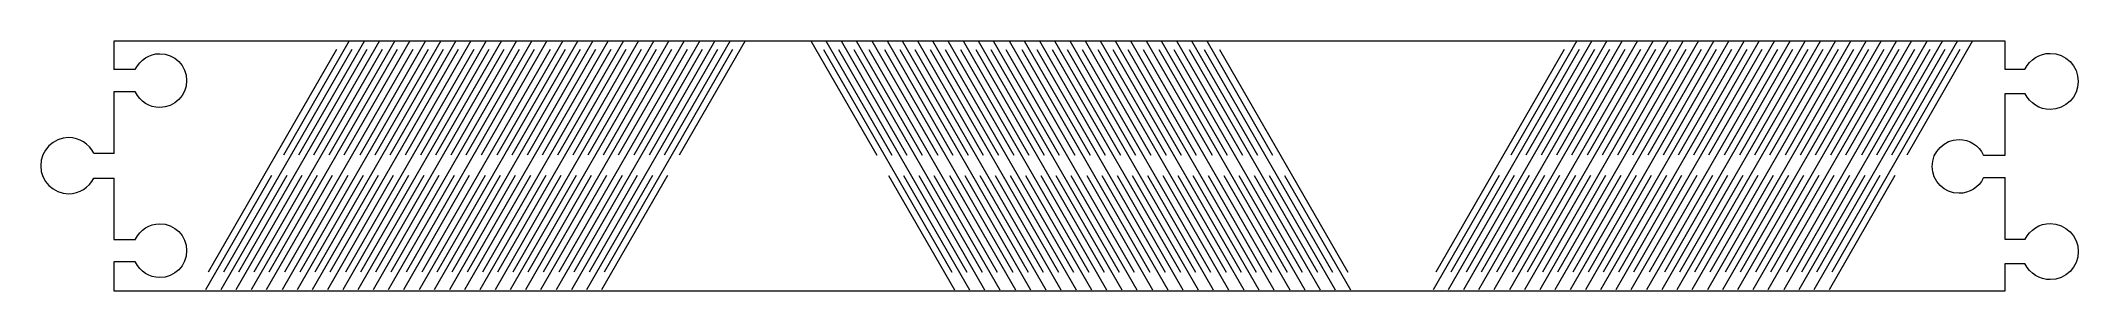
# Model space of a CAD drawing. Header units: centimetres. Extents: x -14.7 to 17.7, y -7.8 to -3.8.
import ezdxf

# ---------------------------------------------------------------- set-up
doc = ezdxf.new("R2010")
doc.units = ezdxf.units.CM
doc.header["$MEASUREMENT"] = 0
doc.layers.add('Layer 1', color=7, linetype='Continuous')

msp = doc.modelspace()

# ---------------------------------------------------------------- linework, layer by layer
at = {"layer": 'Layer 1', "lineweight": 20}
for points in [[(-13.5315, -3.7936), (-13.5315, -3.7936), (16.49055, -3.7936), (16.49055, -3.7936)], [(-13.5315, -4.24447), (-13.5315, -4.24447), (-13.5315, -3.7936), (-13.5315, -3.7936)], [(16.49055, -3.7936), (16.49055, -3.7936), (16.49143, -4.24036), (16.49143, -4.24036)], [(16.49055, -3.7936), (16.49055, -3.7936), (16.49143, -4.24036), (16.49143, -4.24036)], [(-13.5315, -5.57729), (-13.5315, -5.57729), (-13.5315, -4.60178), (-13.5315, -4.60178)], [(16.49143, -4.6306), (16.49143, -4.6306), (16.49055, -5.60327), (16.49055, -5.60327)], [(-13.5315, -6.94067), (-13.5315, -6.94067), (-13.5315, -5.96753), (-13.5315, -5.96753)], [(16.49055, -5.96197), (16.49055, -5.96197), (16.49179, -6.93948), (16.49179, -6.93948)], [(-13.5315, -7.76272), (-13.5315, -7.76272), (-13.5315, -7.29985), (-13.5315, -7.29985)], [(16.49179, -7.32972), (16.49179, -7.32972), (16.49055, -7.76272), (16.49055, -7.76272)], [(16.49055, -7.76272), (16.49055, -7.76272), (-13.5315, -7.76272), (-13.5315, -7.76272)]]:
    msp.add_open_spline(points, degree=3, dxfattribs=at)
at = {"layer": 'Layer 1', "color": 30, "lineweight": 9}
for points in [[(-9.79959, -3.79159), (-9.79959, -3.79159), (-10.84589, -5.60383), (-10.84589, -5.60383)], [(-9.55882, -3.79159), (-9.55882, -3.79159), (-10.60512, -5.60383), (-10.60512, -5.60383)], [(-9.31882, -3.79159), (-9.31882, -3.79159), (-10.36512, -5.60383), (-10.36512, -5.60383)], [(-9.07682, -3.79159), (-9.07682, -3.79159), (-10.12312, -5.60383), (-10.12312, -5.60383)], [(-8.83682, -3.79159), (-8.83682, -3.79159), (-9.88312, -5.60383), (-9.88312, -5.60383)], [(-8.58682, -3.79159), (-8.58682, -3.79159), (-9.63312, -5.60383), (-9.63312, -5.60383)], [(-8.34682, -3.79159), (-8.34682, -3.79159), (-9.39312, -5.60383), (-9.39312, -5.60383)], [(-8.10682, -3.79159), (-8.10682, -3.79159), (-9.15312, -5.60383), (-9.15312, -5.60383)], [(-7.86682, -3.79159), (-7.86682, -3.79159), (-8.91312, -5.60383), (-8.91312, -5.60383)], [(-7.62232, -3.79159), (-7.62232, -3.79159), (-8.66862, -5.60383), (-8.66862, -5.60383)], [(-7.38155, -3.79159), (-7.38155, -3.79159), (-8.42785, -5.60383), (-8.42785, -5.60383)], [(-7.14155, -3.79159), (-7.14155, -3.79159), (-8.18785, -5.60383), (-8.18785, -5.60383)], [(-6.89955, -3.79159), (-6.89955, -3.79159), (-7.94585, -5.60383), (-7.94585, -5.60383)], [(-6.65955, -3.79159), (-6.65955, -3.79159), (-7.70585, -5.60383), (-7.70585, -5.60383)], [(-6.40955, -3.79159), (-6.40955, -3.79159), (-7.45585, -5.60383), (-7.45585, -5.60383)], [(-6.16955, -3.79159), (-6.16955, -3.79159), (-7.21585, -5.60383), (-7.21585, -5.60383)], [(-5.92955, -3.79159), (-5.92955, -3.79159), (-6.97585, -5.60383), (-6.97585, -5.60383)], [(-5.68955, -3.79159), (-5.68955, -3.79159), (-6.73585, -5.60383), (-6.73585, -5.60383)], [(-5.44504, -3.79159), (-5.44504, -3.79159), (-6.49134, -5.60383), (-6.49134, -5.60383)], [(-5.20427, -3.79159), (-5.20427, -3.79159), (-6.25057, -5.60383), (-6.25057, -5.60383)], [(-4.96427, -3.79159), (-4.96427, -3.79159), (-6.01057, -5.60383), (-6.01057, -5.60383)], [(-4.72227, -3.79159), (-4.72227, -3.79159), (-5.76857, -5.60383), (-5.76857, -5.60383)], [(-4.48227, -3.79159), (-4.48227, -3.79159), (-5.52857, -5.60383), (-5.52857, -5.60383)], [(-4.23227, -3.79159), (-4.23227, -3.79159), (-5.27857, -5.60383), (-5.27857, -5.60383)], [(-3.99227, -3.79159), (-3.99227, -3.79159), (-5.03857, -5.60383), (-5.03857, -5.60383)], [(-3.75227, -3.79159), (-3.75227, -3.79159), (-4.79857, -5.60383), (-4.79857, -5.60383)], [(-3.51227, -3.79159), (-3.51227, -3.79159), (-4.55857, -5.60383), (-4.55857, -5.60383)], [(-2.4684, -3.79159), (-2.4684, -3.79159), (-1.4221, -5.60383), (-1.4221, -5.60383)], [(-2.2284, -3.79159), (-2.2284, -3.79159), (-1.1821, -5.60383), (-1.1821, -5.60383)], [(-1.9884, -3.79159), (-1.9884, -3.79159), (-0.9421, -5.60383), (-0.9421, -5.60383)], [(-1.7484, -3.79159), (-1.7484, -3.79159), (-0.7021, -5.60383), (-0.7021, -5.60383)], [(-1.4984, -3.79159), (-1.4984, -3.79159), (-0.4521, -5.60383), (-0.4521, -5.60383)], [(-1.2584, -3.79159), (-1.2584, -3.79159), (-0.2121, -5.60383), (-0.2121, -5.60383)], [(-1.0164, -3.79159), (-1.0164, -3.79159), (0.0299, -5.60383), (0.0299, -5.60383)], [(-0.7764, -3.79159), (-0.7764, -3.79159), (0.2699, -5.60383), (0.2699, -5.60383)], [(-0.53563, -3.79159), (-0.53563, -3.79159), (0.51067, -5.60383), (0.51067, -5.60383)], [(-0.29112, -3.79159), (-0.29112, -3.79159), (0.75518, -5.60383), (0.75518, -5.60383)], [(-0.05112, -3.79159), (-0.05112, -3.79159), (0.99518, -5.60383), (0.99518, -5.60383)], [(0.18888, -3.79159), (0.18888, -3.79159), (1.23518, -5.60383), (1.23518, -5.60383)], [(0.42888, -3.79159), (0.42888, -3.79159), (1.47518, -5.60383), (1.47518, -5.60383)], [(0.67888, -3.79159), (0.67888, -3.79159), (1.72518, -5.60383), (1.72518, -5.60383)], [(0.91888, -3.79159), (0.91888, -3.79159), (1.96518, -5.60383), (1.96518, -5.60383)], [(1.16088, -3.79159), (1.16088, -3.79159), (2.20718, -5.60383), (2.20718, -5.60383)], [(1.40088, -3.79159), (1.40088, -3.79159), (2.44718, -5.60383), (2.44718, -5.60383)], [(1.64165, -3.79159), (1.64165, -3.79159), (2.68795, -5.60383), (2.68795, -5.60383)], [(1.88615, -3.79159), (1.88615, -3.79159), (2.93245, -5.60383), (2.93245, -5.60383)], [(2.12615, -3.79159), (2.12615, -3.79159), (3.17245, -5.60383), (3.17245, -5.60383)], [(2.36615, -3.79159), (2.36615, -3.79159), (3.41245, -5.60383), (3.41245, -5.60383)], [(2.60615, -3.79159), (2.60615, -3.79159), (3.65245, -5.60383), (3.65245, -5.60383)], [(2.85615, -3.79159), (2.85615, -3.79159), (3.90245, -5.60383), (3.90245, -5.60383)], [(3.09615, -3.79159), (3.09615, -3.79159), (4.14245, -5.60383), (4.14245, -5.60383)], [(3.33815, -3.79159), (3.33815, -3.79159), (4.38445, -5.60383), (4.38445, -5.60383)], [(3.57815, -3.79159), (3.57815, -3.79159), (4.62445, -5.60383), (4.62445, -5.60383)], [(3.81892, -3.79159), (3.81892, -3.79159), (4.86522, -5.60383), (4.86522, -5.60383)], [(9.69395, -3.79159), (9.69395, -3.79159), (8.64765, -5.60383), (8.64765, -5.60383)], [(9.93472, -3.79159), (9.93472, -3.79159), (8.88842, -5.60383), (8.88842, -5.60383)], [(10.17472, -3.79159), (10.17472, -3.79159), (9.12842, -5.60383), (9.12842, -5.60383)], [(10.41672, -3.79159), (10.41672, -3.79159), (9.37042, -5.60383), (9.37042, -5.60383)], [(10.65672, -3.79159), (10.65672, -3.79159), (9.61042, -5.60383), (9.61042, -5.60383)], [(10.90672, -3.79159), (10.90672, -3.79159), (9.86042, -5.60383), (9.86042, -5.60383)], [(11.14672, -3.79159), (11.14672, -3.79159), (10.10042, -5.60383), (10.10042, -5.60383)], [(11.38672, -3.79159), (11.38672, -3.79159), (10.34042, -5.60383), (10.34042, -5.60383)], [(11.62672, -3.79159), (11.62672, -3.79159), (10.58042, -5.60383), (10.58042, -5.60383)], [(11.87122, -3.79159), (11.87122, -3.79159), (10.82492, -5.60383), (10.82492, -5.60383)], [(12.11199, -3.79159), (12.11199, -3.79159), (11.06569, -5.60383), (11.06569, -5.60383)], [(12.35199, -3.79159), (12.35199, -3.79159), (11.30569, -5.60383), (11.30569, -5.60383)], [(12.59399, -3.79159), (12.59399, -3.79159), (11.54769, -5.60383), (11.54769, -5.60383)], [(12.83399, -3.79159), (12.83399, -3.79159), (11.78769, -5.60383), (11.78769, -5.60383)], [(13.08399, -3.79159), (13.08399, -3.79159), (12.03769, -5.60383), (12.03769, -5.60383)], [(13.32399, -3.79159), (13.32399, -3.79159), (12.27769, -5.60383), (12.27769, -5.60383)], [(13.56399, -3.79159), (13.56399, -3.79159), (12.51769, -5.60383), (12.51769, -5.60383)], [(13.80399, -3.79159), (13.80399, -3.79159), (12.75769, -5.60383), (12.75769, -5.60383)], [(14.0485, -3.79159), (14.0485, -3.79159), (13.0022, -5.60383), (13.0022, -5.60383)], [(14.28927, -3.79159), (14.28927, -3.79159), (13.24297, -5.60383), (13.24297, -5.60383)], [(14.52927, -3.79159), (14.52927, -3.79159), (13.48297, -5.60383), (13.48297, -5.60383)], [(14.77127, -3.79159), (14.77127, -3.79159), (13.72497, -5.60383), (13.72497, -5.60383)], [(15.01127, -3.79159), (15.01127, -3.79159), (13.96497, -5.60383), (13.96497, -5.60383)], [(15.26127, -3.79159), (15.26127, -3.79159), (14.21497, -5.60383), (14.21497, -5.60383)], [(15.50127, -3.79159), (15.50127, -3.79159), (14.45497, -5.60383), (14.45497, -5.60383)], [(15.74127, -3.79159), (15.74127, -3.79159), (14.69497, -5.60383), (14.69497, -5.60383)], [(15.98127, -3.79159), (15.98127, -3.79159), (14.93497, -5.60383), (14.93497, -5.60383)]]:
    msp.add_open_spline(points, degree=3, dxfattribs=at)
at = {"layer": 'Layer 1', "color": 48, "lineweight": 9}
for points, knots in [([(-13.19249, -4.2387), (-13.12177, -4.09145), (-12.9709, -3.9963), (-12.80816, -3.9963), (-12.80816, -3.9963), (-12.57293, -3.9963), (-12.38155, -4.18769), (-12.38155, -4.42292), (-12.38155, -4.42292), (-12.38155, -4.65816), (-12.57293, -4.84955), (-12.80816, -4.84955), (-12.80816, -4.84955), (-12.9709, -4.84955), (-13.12177, -4.75439), (-13.19249, -4.60715)], [0, 0, 0, 0, 0.2, 0.2, 0.2, 0.2, 0.4, 0.4, 0.4, 0.4, 0.6, 0.6, 0.6, 0.6, 1, 1, 1, 1]), ([(-13.53838, -4.24381), (-13.53838, -4.24381), (-13.19494, -4.24381), (-13.19494, -4.24381), (-13.19494, -4.24381), (-13.19494, -4.24381), (-13.19249, -4.2387), (-13.19249, -4.2387)], [0, 0, 0, 0, 0.33333333, 0.33333333, 0.33333333, 0.33333333, 1, 1, 1, 1]), ([(-13.19249, -4.60715), (-13.19249, -4.60715), (-13.19494, -4.60205), (-13.19494, -4.60205), (-13.19494, -4.60205), (-13.19494, -4.60205), (-13.53838, -4.60205), (-13.53838, -4.60205)], [0, 0, 0, 0, 0.33333333, 0.33333333, 0.33333333, 0.33333333, 1, 1, 1, 1]), ([(-13.85582, -5.57529), (-13.93055, -5.42474), (-14.08613, -5.32778), (-14.25387, -5.32778), (-14.25387, -5.32778), (-14.49902, -5.32778), (-14.69849, -5.52725), (-14.69849, -5.77241), (-14.69849, -5.77241), (-14.69849, -6.01756), (-14.49902, -6.21703), (-14.25387, -6.21703), (-14.25387, -6.21703), (-14.08613, -6.21703), (-13.93055, -6.12006), (-13.85582, -5.96952)], [0, 0, 0, 0, 0.2, 0.2, 0.2, 0.2, 0.4, 0.4, 0.4, 0.4, 0.6, 0.6, 0.6, 0.6, 1, 1, 1, 1]), ([(16.15037, -5.96814), (16.07965, -6.11539), (15.92878, -6.21054), (15.76604, -6.21054), (15.76604, -6.21054), (15.53081, -6.21054), (15.33943, -6.01915), (15.33943, -5.78392), (15.33943, -5.78392), (15.33943, -5.54868), (15.53081, -5.35729), (15.76604, -5.35729), (15.76604, -5.35729), (15.92878, -5.35729), (16.07965, -5.45245), (16.15037, -5.59969)], [0, 0, 0, 0, 0.2, 0.2, 0.2, 0.2, 0.4, 0.4, 0.4, 0.4, 0.6, 0.6, 0.6, 0.6, 1, 1, 1, 1]), ([(16.15037, -5.59969), (16.15037, -5.59969), (16.15282, -5.60479), (16.15282, -5.60479), (16.15282, -5.60479), (16.15282, -5.60479), (16.49626, -5.60479), (16.49626, -5.60479)], [0, 0, 0, 0, 0.33333333, 0.33333333, 0.33333333, 0.33333333, 1, 1, 1, 1]), ([(16.49626, -5.96303), (16.49626, -5.96303), (16.15282, -5.96303), (16.15282, -5.96303), (16.15282, -5.96303), (16.15282, -5.96303), (16.15037, -5.96814), (16.15037, -5.96814)], [0, 0, 0, 0, 0.33333333, 0.33333333, 0.33333333, 0.33333333, 1, 1, 1, 1]), ([(-13.19249, -6.93557), (-13.12177, -6.78832), (-12.9709, -6.69317), (-12.80816, -6.69317), (-12.80816, -6.69317), (-12.57293, -6.69317), (-12.38155, -6.88456), (-12.38155, -7.11979), (-12.38155, -7.11979), (-12.38155, -7.35503), (-12.57293, -7.54642), (-12.80816, -7.54642), (-12.80816, -7.54642), (-12.9709, -7.54642), (-13.12177, -7.45126), (-13.19249, -7.30402)], [0, 0, 0, 0, 0.2, 0.2, 0.2, 0.2, 0.4, 0.4, 0.4, 0.4, 0.6, 0.6, 0.6, 0.6, 1, 1, 1, 1]), ([(-13.53838, -6.94068), (-13.53838, -6.94068), (-13.19494, -6.94068), (-13.19494, -6.94068), (-13.19494, -6.94068), (-13.19494, -6.94068), (-13.19249, -6.93557), (-13.19249, -6.93557)], [0, 0, 0, 0, 0.33333333, 0.33333333, 0.33333333, 0.33333333, 1, 1, 1, 1]), ([(-13.19249, -7.30402), (-13.19249, -7.30402), (-13.19494, -7.29892), (-13.19494, -7.29892), (-13.19494, -7.29892), (-13.19494, -7.29892), (-13.53838, -7.29892), (-13.53838, -7.29892)], [0, 0, 0, 0, 0.33333333, 0.33333333, 0.33333333, 0.33333333, 1, 1, 1, 1])]:
    msp.add_open_spline(points, degree=3, knots=knots, dxfattribs=at)
at = {"layer": 'Layer 1', "color": 1, "lineweight": 9}
for points in [[(-10.00036, -3.93003), (-10.00036, -3.93003), (-12.03789, -7.45914), (-12.03789, -7.45914)], [(-9.75959, -3.93003), (-9.75959, -3.93003), (-11.79712, -7.45914), (-11.79712, -7.45914)], [(-9.51959, -3.93003), (-9.51959, -3.93003), (-11.55712, -7.45914), (-11.55712, -7.45914)], [(-9.27759, -3.93003), (-9.27759, -3.93003), (-11.31512, -7.45914), (-11.31512, -7.45914)], [(-9.03759, -3.93003), (-9.03759, -3.93003), (-11.07512, -7.45914), (-11.07512, -7.45914)], [(-8.78759, -3.93003), (-8.78759, -3.93003), (-10.82512, -7.45914), (-10.82512, -7.45914)], [(-8.54759, -3.93003), (-8.54759, -3.93003), (-10.58512, -7.45914), (-10.58512, -7.45914)], [(-8.30759, -3.93003), (-8.30759, -3.93003), (-10.34512, -7.45914), (-10.34512, -7.45914)], [(-8.06759, -3.93003), (-8.06759, -3.93003), (-10.10512, -7.45914), (-10.10512, -7.45914)], [(-7.82309, -3.93003), (-7.82309, -3.93003), (-9.86062, -7.45914), (-9.86062, -7.45914)], [(-7.58232, -3.93003), (-7.58232, -3.93003), (-9.61985, -7.45914), (-9.61985, -7.45914)], [(-7.34232, -3.93003), (-7.34232, -3.93003), (-9.37985, -7.45914), (-9.37985, -7.45914)], [(-7.10032, -3.93003), (-7.10032, -3.93003), (-9.13785, -7.45914), (-9.13785, -7.45914)], [(-6.86032, -3.93003), (-6.86032, -3.93003), (-8.89785, -7.45914), (-8.89785, -7.45914)], [(-6.61032, -3.93003), (-6.61032, -3.93003), (-8.64785, -7.45914), (-8.64785, -7.45914)], [(-6.37032, -3.93003), (-6.37032, -3.93003), (-8.40785, -7.45914), (-8.40785, -7.45914)], [(-6.13032, -3.93003), (-6.13032, -3.93003), (-8.16785, -7.45914), (-8.16785, -7.45914)], [(-5.89032, -3.93003), (-5.89032, -3.93003), (-7.92785, -7.45914), (-7.92785, -7.45914)], [(-5.64581, -3.93003), (-5.64581, -3.93003), (-7.68334, -7.45914), (-7.68334, -7.45914)], [(-5.40504, -3.93003), (-5.40504, -3.93003), (-7.44257, -7.45914), (-7.44257, -7.45914)], [(-5.16504, -3.93003), (-5.16504, -3.93003), (-7.20257, -7.45914), (-7.20257, -7.45914)], [(-4.92304, -3.93003), (-4.92304, -3.93003), (-6.96057, -7.45914), (-6.96057, -7.45914)], [(-4.68304, -3.93003), (-4.68304, -3.93003), (-6.72057, -7.45914), (-6.72057, -7.45914)], [(-4.43304, -3.93003), (-4.43304, -3.93003), (-6.47057, -7.45914), (-6.47057, -7.45914)], [(-4.19304, -3.93003), (-4.19304, -3.93003), (-6.23057, -7.45914), (-6.23057, -7.45914)], [(-3.95304, -3.93003), (-3.95304, -3.93003), (-5.99057, -7.45914), (-5.99057, -7.45914)], [(-3.71304, -3.93003), (-3.71304, -3.93003), (-5.75057, -7.45914), (-5.75057, -7.45914)], [(-2.26763, -3.93003), (-2.26763, -3.93003), (-0.2301, -7.45914), (-0.2301, -7.45914)], [(-2.02763, -3.93003), (-2.02763, -3.93003), (0.0099, -7.45914), (0.0099, -7.45914)], [(-1.78763, -3.93003), (-1.78763, -3.93003), (0.2499, -7.45914), (0.2499, -7.45914)], [(-1.54763, -3.93003), (-1.54763, -3.93003), (0.4899, -7.45914), (0.4899, -7.45914)], [(-1.29763, -3.93003), (-1.29763, -3.93003), (0.7399, -7.45914), (0.7399, -7.45914)], [(-1.05763, -3.93003), (-1.05763, -3.93003), (0.9799, -7.45914), (0.9799, -7.45914)], [(-0.81563, -3.93003), (-0.81563, -3.93003), (1.2219, -7.45914), (1.2219, -7.45914)], [(-0.57563, -3.93003), (-0.57563, -3.93003), (1.4619, -7.45914), (1.4619, -7.45914)], [(-0.33486, -3.93003), (-0.33486, -3.93003), (1.70267, -7.45914), (1.70267, -7.45914)], [(-0.09035, -3.93003), (-0.09035, -3.93003), (1.94718, -7.45914), (1.94718, -7.45914)], [(0.14965, -3.93003), (0.14965, -3.93003), (2.18718, -7.45914), (2.18718, -7.45914)], [(0.38965, -3.93003), (0.38965, -3.93003), (2.42718, -7.45914), (2.42718, -7.45914)], [(0.62965, -3.93003), (0.62965, -3.93003), (2.66718, -7.45914), (2.66718, -7.45914)], [(0.87965, -3.93003), (0.87965, -3.93003), (2.91718, -7.45914), (2.91718, -7.45914)], [(1.11965, -3.93003), (1.11965, -3.93003), (3.15718, -7.45914), (3.15718, -7.45914)], [(1.36165, -3.93003), (1.36165, -3.93003), (3.39918, -7.45914), (3.39918, -7.45914)], [(1.60165, -3.93003), (1.60165, -3.93003), (3.63918, -7.45914), (3.63918, -7.45914)], [(1.84242, -3.93003), (1.84242, -3.93003), (3.87995, -7.45914), (3.87995, -7.45914)], [(2.08692, -3.93003), (2.08692, -3.93003), (4.12445, -7.45914), (4.12445, -7.45914)], [(2.32692, -3.93003), (2.32692, -3.93003), (4.36445, -7.45914), (4.36445, -7.45914)], [(2.56692, -3.93003), (2.56692, -3.93003), (4.60445, -7.45914), (4.60445, -7.45914)], [(2.80692, -3.93003), (2.80692, -3.93003), (4.84445, -7.45914), (4.84445, -7.45914)], [(3.05692, -3.93003), (3.05692, -3.93003), (5.09445, -7.45914), (5.09445, -7.45914)], [(3.29692, -3.93003), (3.29692, -3.93003), (5.33445, -7.45914), (5.33445, -7.45914)], [(3.53892, -3.93003), (3.53892, -3.93003), (5.57645, -7.45914), (5.57645, -7.45914)], [(3.77892, -3.93003), (3.77892, -3.93003), (5.81645, -7.45914), (5.81645, -7.45914)], [(4.01969, -3.93003), (4.01969, -3.93003), (6.05722, -7.45914), (6.05722, -7.45914)], [(9.49318, -3.93003), (9.49318, -3.93003), (7.45565, -7.45914), (7.45565, -7.45914)], [(9.73395, -3.93003), (9.73395, -3.93003), (7.69642, -7.45914), (7.69642, -7.45914)], [(9.97395, -3.93003), (9.97395, -3.93003), (7.93642, -7.45914), (7.93642, -7.45914)], [(10.21595, -3.93003), (10.21595, -3.93003), (8.17842, -7.45914), (8.17842, -7.45914)], [(10.45595, -3.93003), (10.45595, -3.93003), (8.41842, -7.45914), (8.41842, -7.45914)], [(10.70595, -3.93003), (10.70595, -3.93003), (8.66842, -7.45914), (8.66842, -7.45914)], [(10.94595, -3.93003), (10.94595, -3.93003), (8.90842, -7.45914), (8.90842, -7.45914)], [(11.18595, -3.93003), (11.18595, -3.93003), (9.14842, -7.45914), (9.14842, -7.45914)], [(11.42595, -3.93003), (11.42595, -3.93003), (9.38842, -7.45914), (9.38842, -7.45914)], [(11.67045, -3.93003), (11.67045, -3.93003), (9.63292, -7.45914), (9.63292, -7.45914)], [(11.91122, -3.93003), (11.91122, -3.93003), (9.87369, -7.45914), (9.87369, -7.45914)], [(12.15122, -3.93003), (12.15122, -3.93003), (10.11369, -7.45914), (10.11369, -7.45914)], [(12.39322, -3.93003), (12.39322, -3.93003), (10.35569, -7.45914), (10.35569, -7.45914)], [(12.63322, -3.93003), (12.63322, -3.93003), (10.59569, -7.45914), (10.59569, -7.45914)], [(12.88322, -3.93003), (12.88322, -3.93003), (10.84569, -7.45914), (10.84569, -7.45914)], [(13.12322, -3.93003), (13.12322, -3.93003), (11.08569, -7.45914), (11.08569, -7.45914)], [(13.36322, -3.93003), (13.36322, -3.93003), (11.32569, -7.45914), (11.32569, -7.45914)], [(13.60322, -3.93003), (13.60322, -3.93003), (11.56569, -7.45914), (11.56569, -7.45914)], [(13.84773, -3.93003), (13.84773, -3.93003), (11.8102, -7.45914), (11.8102, -7.45914)], [(14.0885, -3.93003), (14.0885, -3.93003), (12.05097, -7.45914), (12.05097, -7.45914)], [(14.3285, -3.93003), (14.3285, -3.93003), (12.29097, -7.45914), (12.29097, -7.45914)], [(14.5705, -3.93003), (14.5705, -3.93003), (12.53297, -7.45914), (12.53297, -7.45914)], [(14.8105, -3.93003), (14.8105, -3.93003), (12.77297, -7.45914), (12.77297, -7.45914)], [(15.0605, -3.93003), (15.0605, -3.93003), (13.02297, -7.45914), (13.02297, -7.45914)], [(15.3005, -3.93003), (15.3005, -3.93003), (13.26297, -7.45914), (13.26297, -7.45914)], [(15.5405, -3.93003), (15.5405, -3.93003), (13.50297, -7.45914), (13.50297, -7.45914)], [(15.7805, -3.93003), (15.7805, -3.93003), (13.74297, -7.45914), (13.74297, -7.45914)]]:
    msp.add_open_spline(points, degree=3, dxfattribs=at)
at = {"layer": 'Layer 1', "lineweight": 9}
for points in [[(16.81575, -4.23836), (16.89048, -4.08781), (17.04606, -3.99085), (17.2138, -3.99085), (17.2138, -3.99085), (17.45895, -3.99085), (17.65842, -4.19032), (17.65842, -4.43548), (17.65842, -4.43548), (17.65842, -4.68063), (17.45895, -4.8801), (17.2138, -4.8801), (17.2138, -4.8801), (17.04606, -4.8801), (16.89048, -4.78313), (16.81575, -4.63259)], [(16.81611, -6.93748), (16.89084, -6.78693), (17.04642, -6.68997), (17.21416, -6.68997), (17.21416, -6.68997), (17.45931, -6.68997), (17.65878, -6.88944), (17.65878, -7.1346), (17.65878, -7.1346), (17.65878, -7.37975), (17.45931, -7.57922), (17.21416, -7.57922), (17.21416, -7.57922), (17.04642, -7.57922), (16.89084, -7.48225), (16.81611, -7.33171)]]:
    msp.add_open_spline(points, degree=3, knots=[0, 0, 0, 0, 0.2, 0.2, 0.2, 0.2, 0.4, 0.4, 0.4, 0.4, 0.6, 0.6, 0.6, 0.6, 1, 1, 1, 1], dxfattribs=at)
for points in [[(16.49143, -4.24036), (16.49143, -4.24036), (16.81516, -4.24036), (16.81516, -4.24036)], [(16.81516, -4.6306), (16.81516, -4.6306), (16.49143, -4.6306), (16.49143, -4.6306)], [(16.49179, -6.93948), (16.49179, -6.93948), (16.81552, -6.93948), (16.81552, -6.93948)], [(16.81552, -7.32972), (16.81552, -7.32972), (16.49179, -7.32972), (16.49179, -7.32972)]]:
    msp.add_open_spline(points, degree=3, dxfattribs=at)
at = {"layer": 'Layer 1', "color": 48, "lineweight": 9}
for points in [[(-13.5315, -5.57729), (-13.5315, -5.57729), (-13.85523, -5.57729), (-13.85523, -5.57729)], [(-13.85523, -5.96753), (-13.85523, -5.96753), (-13.5315, -5.96753), (-13.5315, -5.96753)]]:
    msp.add_open_spline(points, degree=3, dxfattribs=at)
at = {"layer": 'Layer 1', "color": 171, "lineweight": 9}
for points in [[(-11.03327, -5.92838), (-11.03327, -5.92838), (-12.07959, -7.74066), (-12.07959, -7.74066)], [(-10.7925, -5.92838), (-10.7925, -5.92838), (-11.83882, -7.74066), (-11.83882, -7.74066)], [(-10.5525, -5.92838), (-10.5525, -5.92838), (-11.59882, -7.74066), (-11.59882, -7.74066)], [(-10.3105, -5.92838), (-10.3105, -5.92838), (-11.35682, -7.74066), (-11.35682, -7.74066)], [(-10.0705, -5.92838), (-10.0705, -5.92838), (-11.11682, -7.74066), (-11.11682, -7.74066)], [(-9.8205, -5.92838), (-9.8205, -5.92838), (-10.86682, -7.74066), (-10.86682, -7.74066)], [(-9.5805, -5.92838), (-9.5805, -5.92838), (-10.62682, -7.74066), (-10.62682, -7.74066)], [(-9.3405, -5.92838), (-9.3405, -5.92838), (-10.38682, -7.74066), (-10.38682, -7.74066)], [(-9.1005, -5.92838), (-9.1005, -5.92838), (-10.14682, -7.74066), (-10.14682, -7.74066)], [(-8.856, -5.92838), (-8.856, -5.92838), (-9.90232, -7.74066), (-9.90232, -7.74066)], [(-8.61523, -5.92838), (-8.61523, -5.92838), (-9.66155, -7.74066), (-9.66155, -7.74066)], [(-8.37523, -5.92838), (-8.37523, -5.92838), (-9.42155, -7.74066), (-9.42155, -7.74066)], [(-8.13323, -5.92838), (-8.13323, -5.92838), (-9.17955, -7.74066), (-9.17955, -7.74066)], [(-7.89323, -5.92838), (-7.89323, -5.92838), (-8.93955, -7.74066), (-8.93955, -7.74066)], [(-7.64323, -5.92838), (-7.64323, -5.92838), (-8.68955, -7.74066), (-8.68955, -7.74066)], [(-7.40323, -5.92838), (-7.40323, -5.92838), (-8.44955, -7.74066), (-8.44955, -7.74066)], [(-7.16323, -5.92838), (-7.16323, -5.92838), (-8.20955, -7.74066), (-8.20955, -7.74066)], [(-6.92323, -5.92838), (-6.92323, -5.92838), (-7.96955, -7.74066), (-7.96955, -7.74066)], [(-6.67872, -5.92838), (-6.67872, -5.92838), (-7.72504, -7.74066), (-7.72504, -7.74066)], [(-6.43795, -5.92838), (-6.43795, -5.92838), (-7.48427, -7.74066), (-7.48427, -7.74066)], [(-6.19795, -5.92838), (-6.19795, -5.92838), (-7.24427, -7.74066), (-7.24427, -7.74066)], [(-5.95595, -5.92838), (-5.95595, -5.92838), (-7.00227, -7.74066), (-7.00227, -7.74066)], [(-5.71595, -5.92838), (-5.71595, -5.92838), (-6.76227, -7.74066), (-6.76227, -7.74066)], [(-5.46595, -5.92838), (-5.46595, -5.92838), (-6.51227, -7.74066), (-6.51227, -7.74066)], [(-5.22595, -5.92838), (-5.22595, -5.92838), (-6.27227, -7.74066), (-6.27227, -7.74066)], [(-4.98595, -5.92838), (-4.98595, -5.92838), (-6.03227, -7.74066), (-6.03227, -7.74066)], [(-4.74595, -5.92838), (-4.74595, -5.92838), (-5.79227, -7.74066), (-5.79227, -7.74066)], [(-1.23472, -5.92838), (-1.23472, -5.92838), (-0.1884, -7.74066), (-0.1884, -7.74066)], [(-0.99472, -5.92838), (-0.99472, -5.92838), (0.0516, -7.74066), (0.0516, -7.74066)], [(-0.75472, -5.92838), (-0.75472, -5.92838), (0.2916, -7.74066), (0.2916, -7.74066)], [(-0.51472, -5.92838), (-0.51472, -5.92838), (0.5316, -7.74066), (0.5316, -7.74066)], [(-0.26472, -5.92838), (-0.26472, -5.92838), (0.7816, -7.74066), (0.7816, -7.74066)], [(-0.02472, -5.92838), (-0.02472, -5.92838), (1.0216, -7.74066), (1.0216, -7.74066)], [(0.21728, -5.92838), (0.21728, -5.92838), (1.2636, -7.74066), (1.2636, -7.74066)], [(0.45728, -5.92838), (0.45728, -5.92838), (1.5036, -7.74066), (1.5036, -7.74066)], [(0.69805, -5.92838), (0.69805, -5.92838), (1.74437, -7.74066), (1.74437, -7.74066)], [(0.94256, -5.92838), (0.94256, -5.92838), (1.98888, -7.74066), (1.98888, -7.74066)], [(1.18256, -5.92838), (1.18256, -5.92838), (2.22888, -7.74066), (2.22888, -7.74066)], [(1.42256, -5.92838), (1.42256, -5.92838), (2.46888, -7.74066), (2.46888, -7.74066)], [(1.66256, -5.92838), (1.66256, -5.92838), (2.70888, -7.74066), (2.70888, -7.74066)], [(1.91256, -5.92838), (1.91256, -5.92838), (2.95888, -7.74066), (2.95888, -7.74066)], [(2.15256, -5.92838), (2.15256, -5.92838), (3.19888, -7.74066), (3.19888, -7.74066)], [(2.39456, -5.92838), (2.39456, -5.92838), (3.44088, -7.74066), (3.44088, -7.74066)], [(2.63456, -5.92838), (2.63456, -5.92838), (3.68088, -7.74066), (3.68088, -7.74066)], [(2.87533, -5.92838), (2.87533, -5.92838), (3.92165, -7.74066), (3.92165, -7.74066)], [(3.11983, -5.92838), (3.11983, -5.92838), (4.16615, -7.74066), (4.16615, -7.74066)], [(3.35983, -5.92838), (3.35983, -5.92838), (4.40615, -7.74066), (4.40615, -7.74066)], [(3.59983, -5.92838), (3.59983, -5.92838), (4.64615, -7.74066), (4.64615, -7.74066)], [(3.83983, -5.92838), (3.83983, -5.92838), (4.88615, -7.74066), (4.88615, -7.74066)], [(4.08983, -5.92838), (4.08983, -5.92838), (5.13615, -7.74066), (5.13615, -7.74066)], [(4.32983, -5.92838), (4.32983, -5.92838), (5.37615, -7.74066), (5.37615, -7.74066)], [(4.57183, -5.92838), (4.57183, -5.92838), (5.61815, -7.74066), (5.61815, -7.74066)], [(4.81183, -5.92838), (4.81183, -5.92838), (5.85815, -7.74066), (5.85815, -7.74066)], [(5.0526, -5.92838), (5.0526, -5.92838), (6.09892, -7.74066), (6.09892, -7.74066)], [(8.46027, -5.92838), (8.46027, -5.92838), (7.41395, -7.74066), (7.41395, -7.74066)], [(8.70104, -5.92838), (8.70104, -5.92838), (7.65472, -7.74066), (7.65472, -7.74066)], [(8.94104, -5.92838), (8.94104, -5.92838), (7.89472, -7.74066), (7.89472, -7.74066)], [(9.18304, -5.92838), (9.18304, -5.92838), (8.13672, -7.74066), (8.13672, -7.74066)], [(9.42304, -5.92838), (9.42304, -5.92838), (8.37672, -7.74066), (8.37672, -7.74066)], [(9.67304, -5.92838), (9.67304, -5.92838), (8.62672, -7.74066), (8.62672, -7.74066)], [(9.91304, -5.92838), (9.91304, -5.92838), (8.86672, -7.74066), (8.86672, -7.74066)], [(10.15304, -5.92838), (10.15304, -5.92838), (9.10672, -7.74066), (9.10672, -7.74066)], [(10.39304, -5.92838), (10.39304, -5.92838), (9.34672, -7.74066), (9.34672, -7.74066)], [(10.63754, -5.92838), (10.63754, -5.92838), (9.59122, -7.74066), (9.59122, -7.74066)], [(10.87831, -5.92838), (10.87831, -5.92838), (9.83199, -7.74066), (9.83199, -7.74066)], [(11.11831, -5.92838), (11.11831, -5.92838), (10.07199, -7.74066), (10.07199, -7.74066)], [(11.36031, -5.92838), (11.36031, -5.92838), (10.31399, -7.74066), (10.31399, -7.74066)], [(11.60031, -5.92838), (11.60031, -5.92838), (10.55399, -7.74066), (10.55399, -7.74066)], [(11.85031, -5.92838), (11.85031, -5.92838), (10.80399, -7.74066), (10.80399, -7.74066)], [(12.09031, -5.92838), (12.09031, -5.92838), (11.04399, -7.74066), (11.04399, -7.74066)], [(12.33031, -5.92838), (12.33031, -5.92838), (11.28399, -7.74066), (11.28399, -7.74066)], [(12.57031, -5.92838), (12.57031, -5.92838), (11.52399, -7.74066), (11.52399, -7.74066)], [(12.81482, -5.92838), (12.81482, -5.92838), (11.7685, -7.74066), (11.7685, -7.74066)], [(13.05559, -5.92838), (13.05559, -5.92838), (12.00927, -7.74066), (12.00927, -7.74066)], [(13.29559, -5.92838), (13.29559, -5.92838), (12.24927, -7.74066), (12.24927, -7.74066)], [(13.53759, -5.92838), (13.53759, -5.92838), (12.49127, -7.74066), (12.49127, -7.74066)], [(13.77759, -5.92838), (13.77759, -5.92838), (12.73127, -7.74066), (12.73127, -7.74066)], [(14.02759, -5.92838), (14.02759, -5.92838), (12.98127, -7.74066), (12.98127, -7.74066)], [(14.26759, -5.92838), (14.26759, -5.92838), (13.22127, -7.74066), (13.22127, -7.74066)], [(14.50759, -5.92838), (14.50759, -5.92838), (13.46127, -7.74066), (13.46127, -7.74066)], [(14.74759, -5.92838), (14.74759, -5.92838), (13.70127, -7.74066), (13.70127, -7.74066)]]:
    msp.add_open_spline(points, degree=3, dxfattribs=at)

doc.saveas('drawing.dxf')
